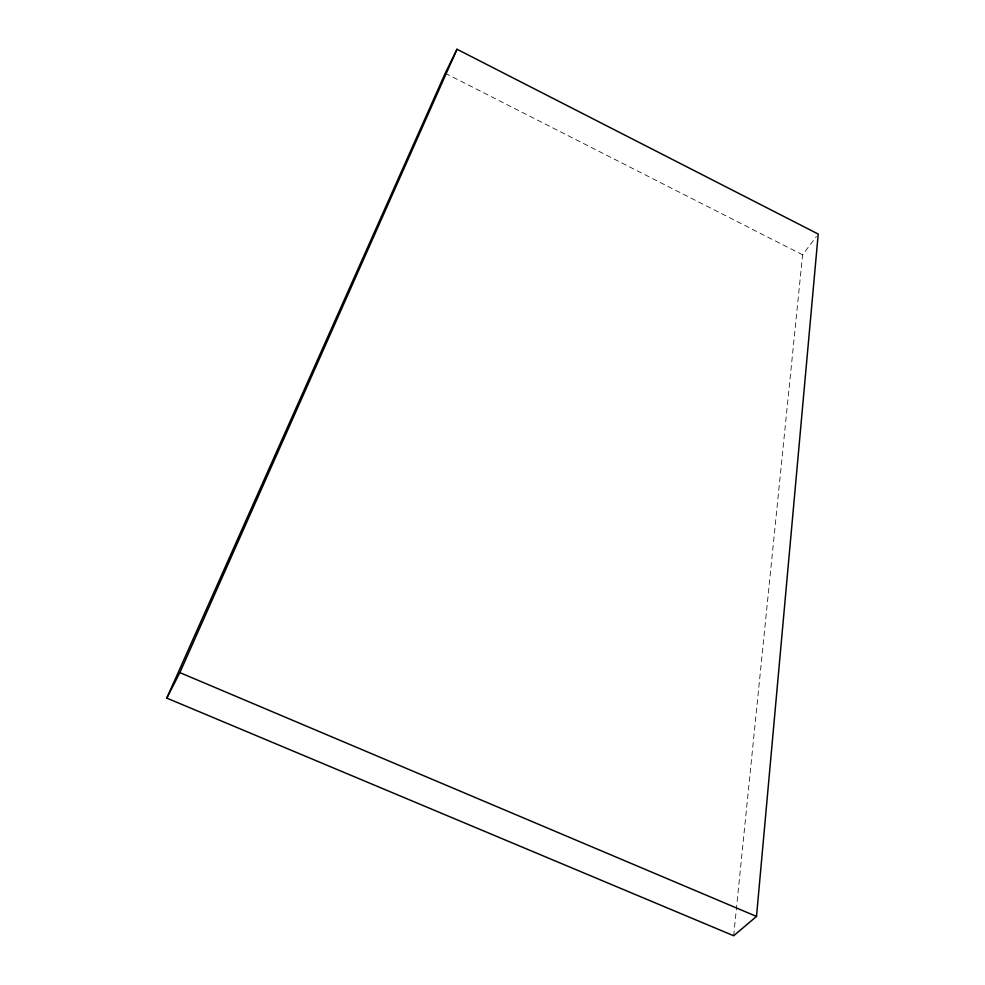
<?xml version="1.0" encoding="UTF-8"?>
<svg xmlns="http://www.w3.org/2000/svg" width="985" height="985" viewBox="0 0 985 985"><rect width="100%" height="100%" fill="white"/><g stroke="black" fill="none" stroke-linecap="round" stroke-linejoin="round"><path stroke-width="0.74" stroke-dasharray="4.92 3.69" d="M733.665 935.75L802.603 254.807L816.38 236.486M445.22 73.247L802.603 254.807"/><path stroke-width="1.48" d="M756.505 916.432L818.215 234.048L457.015 49.25L445.22 73.247L166.785 698.094L733.665 935.75L756.505 916.432L179.873 672.62L166.785 698.094M179.873 672.62L457.015 49.25"/></g></svg>
